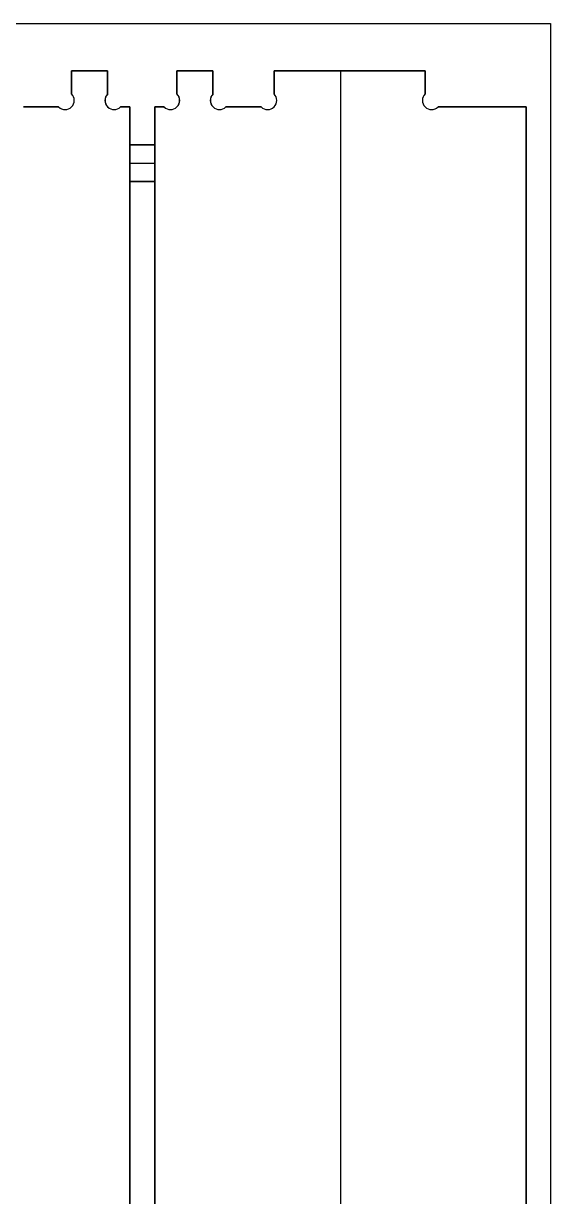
# Model space of a CAD drawing. Extents: x 24 to 120, y 0 to 48.
# Drawn here: x 109.25 to 120.04, y 24.03 to 48.03 of the extents above; entities that cross this region are included whole.
import ezdxf

# ---------------------------------------------------------------- set-up
doc = ezdxf.new("R2010")
doc.units = 0
doc.header["$MEASUREMENT"] = 0
for name, color, linetype in [('PROFILE_-_OUTSIDE', 18, 'CONTINUOUS'), ('SOLIDS', 4, 'CONTINUOUS'), ('STOCK_PERIMETER', 1, 'CONTINUOUS'), ('TABS', 25, 'CONTINUOUS')]:
    doc.layers.add(name, color=color, linetype=linetype)

msp = doc.modelspace()

# ---------------------------------------------------------------- linework, layer by layer
at = {"layer": 'PROFILE_-_OUTSIDE'}
for p, q in [((109.254, 46.318), (109.974, 46.318)), ((113.398, 46.318), (114.118, 46.318))]:
    msp.add_line(p, q, dxfattribs=at)
for points in [[(110.239, 46.583), (110.239, 47.056), (110.977, 47.056), (110.977, 46.583)], [(112.395, 46.583), (112.395, 47.056), (113.133, 47.056), (113.133, 46.583)], [(114.384, 46.583), (114.384, 47.056), (117.474, 47.056), (117.474, 46.583)], [(111.242, 46.318), (111.43, 46.318), (111.43, 1.732), (111.242, 1.732)], [(112.13, 1.732), (111.942, 1.732), (111.942, 46.318), (112.13, 46.318)], [(117.739, 46.318), (119.541, 46.318), (119.541, 1.732), (117.739, 1.732)]]:
    msp.add_lwpolyline(points, dxfattribs=at)
for centre, start, end in [((110.106, 46.451), 225, 45), ((111.11, 46.451), 135, 315), ((112.263, 46.451), 225, 45), ((113.266, 46.451), 135, 315), ((114.251, 46.451), 225, 45), ((117.606, 46.451), 135, 315)]:
    msp.add_arc(centre, 0.188, start, end, dxfattribs=at)
at = {"layer": 'SOLIDS'}
for p, q in [((110.239, 47.056), (110.977, 47.056)), ((110.239, 46.583), (110.239, 47.056)), ((110.239, 46.583, -0.738), (110.239, 47.056, -0.738)), ((110.239, 47.056, -0.738), (110.239, 47.056)), ((110.239, 47.056, -0.738), (110.977, 47.056, -0.738)), ((110.239, 47.056, -0.369), (110.239, 46.583, -0.369)), ((110.977, 47.056, -0.369), (110.239, 47.056, -0.369)), ((110.608, 47.056), (110.608, 47.056, -0.738)), ((110.977, 47.056), (110.977, 46.583)), ((110.977, 47.056, -0.738), (110.977, 47.056)), ((110.977, 47.056, -0.738), (110.977, 46.583, -0.738)), ((110.977, 46.583, -0.369), (110.977, 47.056, -0.369)), ((112.395, 47.056), (113.133, 47.056)), ((112.395, 46.583), (112.395, 47.056)), ((112.395, 46.583, -0.738), (112.395, 47.056, -0.738)), ((112.395, 47.056, -0.738), (112.395, 47.056)), ((112.395, 47.056, -0.738), (113.133, 47.056, -0.738)), ((112.395, 47.056, -0.369), (112.395, 46.583, -0.369)), ((113.133, 47.056, -0.369), (112.395, 47.056, -0.369)), ((112.764, 47.056), (112.764, 47.056, -0.738)), ((113.133, 47.056), (113.133, 46.583)), ((113.133, 47.056, -0.738), (113.133, 47.056)), ((113.133, 47.056, -0.738), (113.133, 46.583, -0.738)), ((113.133, 46.583, -0.369), (113.133, 47.056, -0.369)), ((114.384, 47.056), (117.474, 47.056)), ((114.384, 46.583), (114.384, 47.056)), ((114.384, 46.583, -0.738), (114.384, 47.056, -0.738)), ((114.384, 47.056, -0.738), (114.384, 47.056)), ((114.384, 47.056, -0.738), (117.474, 47.056, -0.738)), ((114.384, 47.056, -0.369), (114.384, 46.583, -0.369)), ((117.474, 47.056, -0.369), (114.384, 47.056, -0.369)), ((115.742, 47.056), (115.742, 0.994)), ((115.742, 47.056, -0.738), (115.742, 0.994, -0.738)), ((115.929, 47.056), (115.929, 47.056, -0.738)), ((117.474, 47.056), (117.474, 46.583)), ((117.474, 47.056, -0.738), (117.474, 47.056)), ((117.474, 47.056, -0.738), (117.474, 46.583, -0.738)), ((117.474, 46.583, -0.369), (117.474, 47.056, -0.369)), ((110.239, 46.82), (110.239, 46.82, -0.738)), ((110.977, 46.82), (110.977, 46.82, -0.738)), ((112.395, 46.82), (112.395, 46.82, -0.738)), ((113.133, 46.82), (113.133, 46.82, -0.738)), ((114.384, 46.82), (114.384, 46.82, -0.738)), ((117.474, 46.82), (117.474, 46.82, -0.738)), ((110.239, 46.583, -0.738), (110.239, 46.583)), ((110.977, 46.583, -0.738), (110.977, 46.583)), ((112.395, 46.583, -0.738), (112.395, 46.583)), ((113.133, 46.583, -0.738), (113.133, 46.583)), ((114.384, 46.583, -0.738), (114.384, 46.583)), ((117.474, 46.583, -0.738), (117.474, 46.583)), ((109.254, 46.318), (109.974, 46.318)), ((109.254, 46.318, -0.738), (109.254, 46.318)), ((109.254, 46.318, -0.738), (109.974, 46.318, -0.738)), ((109.974, 46.318, -0.369), (109.254, 46.318, -0.369)), ((109.614, 46.318), (109.614, 46.318, -0.738)), ((109.974, 46.318, -0.738), (109.974, 46.318)), ((110.239, 46.318), (110.239, 46.318, -0.738)), ((110.977, 46.318), (110.977, 46.318, -0.738)), ((111.242, 46.318), (111.43, 46.318)), ((111.242, 46.318, -0.738), (111.242, 46.318)), ((111.242, 46.318, -0.738), (111.43, 46.318, -0.738)), ((111.43, 46.318, -0.369), (111.242, 46.318, -0.369)), ((111.336, 46.318), (111.336, 46.318, -0.738)), ((111.43, 46.318), (111.43, 1.732)), ((111.43, 46.318, -0.738), (111.43, 46.318)), ((111.43, 46.318, -0.738), (111.43, 1.732, -0.738)), ((111.43, 1.732, -0.369), (111.43, 46.318, -0.369)), ((111.942, 46.318), (112.13, 46.318)), ((111.942, 1.732), (111.942, 46.318)), ((111.942, 1.732, -0.738), (111.942, 46.318, -0.738)), ((111.942, 46.318, -0.738), (111.942, 46.318)), ((111.942, 46.318, -0.738), (112.13, 46.318, -0.738)), ((111.942, 46.318, -0.369), (111.942, 1.732, -0.369)), ((112.13, 46.318, -0.369), (111.942, 46.318, -0.369)), ((112.036, 46.318), (112.036, 46.318, -0.738)), ((112.13, 46.318), (112.13, 46.318, -0.738)), ((112.395, 46.318), (112.395, 46.318, -0.738)), ((113.133, 46.318), (113.133, 46.318, -0.738)), ((113.398, 46.318), (114.118, 46.318)), ((113.398, 46.318, -0.738), (113.398, 46.318)), ((113.398, 46.318, -0.738), (114.118, 46.318, -0.738)), ((114.118, 46.318, -0.369), (113.398, 46.318, -0.369)), ((113.758, 46.318), (113.758, 46.318, -0.738)), ((114.118, 46.318, -0.738), (114.118, 46.318)), ((114.384, 46.318), (114.384, 46.318, -0.738)), ((117.474, 46.318), (117.474, 46.318, -0.738)), ((117.739, 46.318), (119.541, 46.318)), ((117.739, 46.318, -0.738), (117.739, 46.318)), ((117.739, 46.318, -0.738), (119.541, 46.318, -0.738)), ((119.541, 46.318, -0.369), (117.739, 46.318, -0.369)), ((118.64, 46.318), (118.64, 46.318, -0.738)), ((119.541, 46.318), (119.541, 1.732)), ((119.541, 46.318, -0.738), (119.541, 46.318)), ((119.541, 46.318, -0.738), (119.541, 1.732, -0.738)), ((119.541, 1.732, -0.369), (119.541, 46.318, -0.369))]:
    msp.add_line(p, q, dxfattribs=at)
for centre, radius, start, end in [((110.106, 46.451), 0.187, 225, 45), ((110.106, 46.451, -0.738), 0.187, 225, 45), ((110.106, 46.451, -0.369), 0.187, 225, 45), ((111.11, 46.451), 0.187, 135, 315), ((111.11, 46.451, -0.738), 0.187, 135, 315), ((111.11, 46.451, -0.369), 0.187, 135, 315), ((112.263, 46.451), 0.187, 225, 45), ((112.263, 46.451, -0.738), 0.187, 225, 45), ((112.263, 46.451, -0.369), 0.188, 225, 45), ((113.266, 46.451), 0.187, 135, 315), ((113.266, 46.451, -0.738), 0.187, 135, 315), ((113.266, 46.451, -0.369), 0.187, 135, 315), ((114.251, 46.451), 0.187, 225, 45), ((114.251, 46.451, -0.738), 0.187, 225, 45), ((114.251, 46.451, -0.369), 0.187, 225, 45), ((117.606, 46.451), 0.188, 135, 315), ((117.606, 46.451, -0.738), 0.188, 135, 315), ((117.606, 46.451, -0.369), 0.188, 135, 315)]:
    msp.add_arc(centre, radius, start, end, dxfattribs=at)
at = {"layer": 'STOCK_PERIMETER'}
msp.add_lwpolyline([(120.041, 0.025), (96.041, 0.025), (96.041, 48.025), (120.041, 48.025)], close=True, dxfattribs=at)
at = {"layer": 'TABS'}
for p, q in [((111.942, 45.544, -0.738), (111.43, 45.544, -0.738)), ((111.942, 45.544, -0.613), (111.43, 45.544, -0.613)), ((111.43, 45.544, -0.738), (111.43, 44.794, -0.738)), ((111.43, 45.544, -0.738), (111.43, 45.544, -0.613)), ((111.43, 44.794, -0.613), (111.43, 45.544, -0.613)), ((111.43, 45.544, -0.675), (111.942, 45.544, -0.675)), ((111.942, 44.794, -0.738), (111.942, 45.544, -0.738)), ((111.942, 45.544, -0.613), (111.942, 45.544, -0.738)), ((111.942, 45.544, -0.613), (111.942, 44.794, -0.613)), ((111.43, 45.169, -0.738), (111.942, 45.169, -0.738)), ((111.43, 45.169, -0.613), (111.942, 45.169, -0.613)), ((111.43, 44.794, -0.613), (111.43, 44.794, -0.738)), ((111.43, 44.794, -0.738), (111.942, 44.794, -0.738)), ((111.43, 44.794, -0.613), (111.942, 44.794, -0.613)), ((111.942, 44.794, -0.675), (111.43, 44.794, -0.675)), ((111.942, 44.794, -0.738), (111.942, 44.794, -0.613))]:
    msp.add_line(p, q, dxfattribs=at)

doc.saveas('drawing.dxf')
